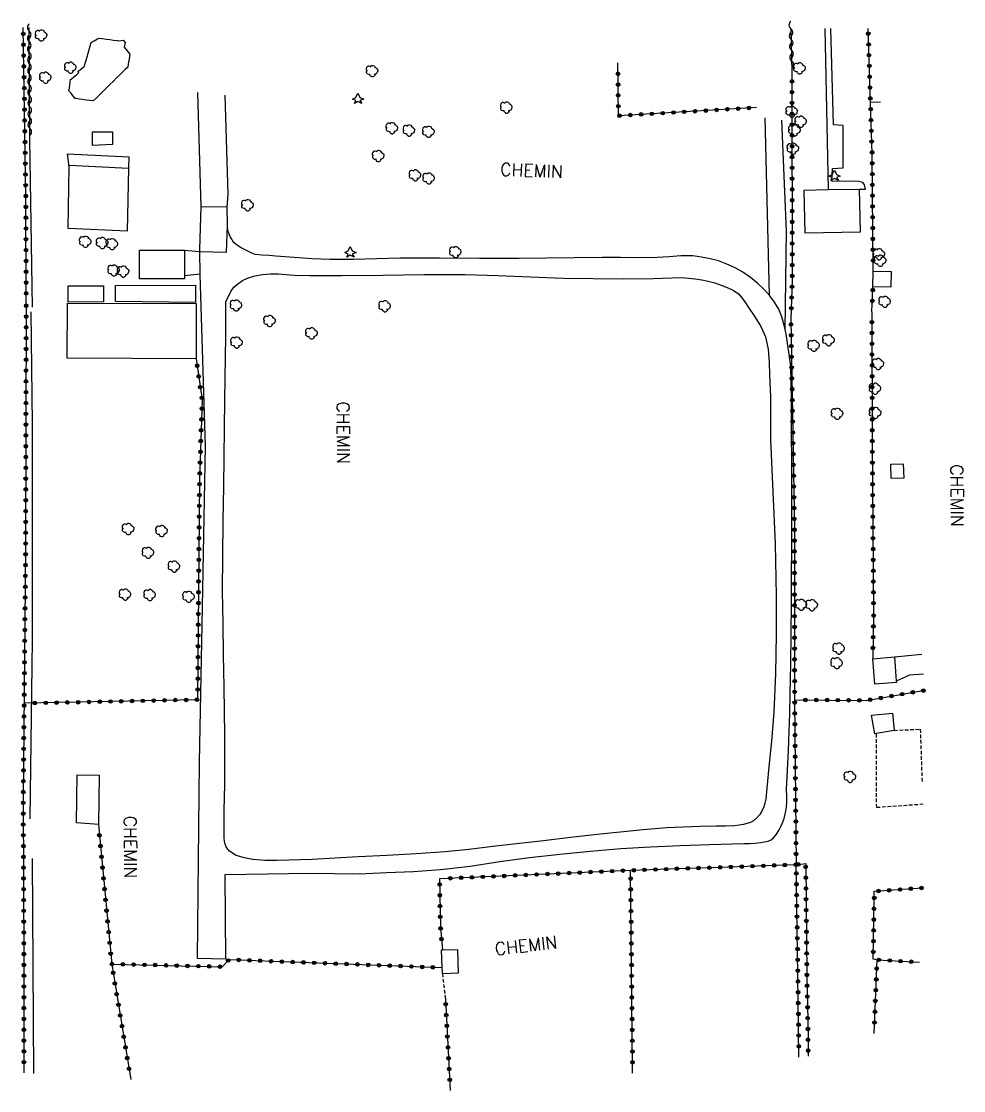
# Model space of a CAD drawing. Header units: millimetres. Extents: x 115000 to 115975, y 129003 to 129823.
# Drawn here: x 115844.4 to 115975.3, y 129200.3 to 129348.7 of the extents above; entities that cross this region are included whole.
import ezdxf
from ezdxf.enums import TextEntityAlignment as Align

# ---------------------------------------------------------------- set-up
doc = ezdxf.new("R2010")
doc.units = ezdxf.units.MM
doc.linetypes.add('DASHED', pattern=[0.75, 0.5, -0.25])
doc.layers.get('0').update_dxf_attribs({"linetype": 'CONTINUOUS'})
for name, color, linetype in [('W0017', 7, 'CONTINUOUS'), ('W0071', 7, 'CONTINUOUS'), ('W0104', 1, 'CONTINUOUS'), ('W0112', 1, 'DASHED'), ('W0300', 7, 'CONTINUOUS'), ('W0303', 7, 'CONTINUOUS'), ('W0310', 3, 'CONTINUOUS'), ('W0323', 7, 'CONTINUOUS'), ('W0333', 7, 'CONTINUOUS'), ('W0515', 5, 'CONTINUOUS'), ('W0989', 7, 'CONTINUOUS')]:
    doc.layers.add(name, color=color, linetype=linetype)
doc.styles.get("Standard").update_dxf_attribs({"font": 'romans.shx', "width": 0.85})

# ---------------------------------------------------------------- blocks, each defined once
blk = doc.blocks.new('T300')
for p, q in [((-0.8, 0.51), (-0.86, 0.34)), ((-0.86, 0.34), (-0.86, 0.17)), ((-0.86, 0.17), (-0.74, 0.06)), ((-0.69, 0.63), (-0.8, 0.51)), ((-0.8, -0.06), (-0.74, 0.06)), ((-0.74, 0.06), (-0.69, 0.11)), ((-0.57, 0.69), (-0.69, 0.63)), ((-0.46, 0.69), (-0.57, 0.69)), ((-0.29, 0.63), (-0.46, 0.69)), ((-0.29, 0.63), (-0.17, 0.74)), ((-0.23, 0.57), (-0.29, 0.63)), ((-0.17, 0.74), (-0.06, 0.8)), ((-0.06, 0.8), (0.06, 0.8)), ((0.06, 0.8), (0.23, 0.74)), ((0.23, 0.74), (0.34, 0.63)), ((0.34, 0.63), (0.4, 0.51)), ((0.46, 0.46), (0.34, 0.46)), ((0.4, 0.51), (0.4, 0.46)), ((0.57, 0.4), (0.46, 0.46)), ((0.57, 0.4), (0.69, 0.29)), ((0.69, 0.29), (0.74, 0.17)), ((0.74, 0.06), (0.69, -0.17)), ((0.74, 0.17), (0.74, 0.06)), ((-0.8, -0.17), (-0.8, -0.06)), ((-0.8, -0.23), (-0.8, -0.17)), ((-0.74, -0.34), (-0.8, -0.23)), ((-0.69, -0.4), (-0.74, -0.34)), ((-0.51, -0.46), (-0.69, -0.4)), ((-0.4, -0.46), (-0.51, -0.46)), ((-0.4, -0.46), (-0.34, -0.46)), ((-0.34, -0.46), (-0.34, -0.4)), ((-0.34, -0.51), (-0.34, -0.46)), ((-0.29, -0.63), (-0.34, -0.51)), ((-0.17, -0.74), (-0.29, -0.63)), ((-0.06, -0.8), (-0.17, -0.74)), ((0.06, -0.8), (-0.06, -0.8)), ((0.17, -0.74), (0.06, -0.8)), ((0.23, -0.69), (0.17, -0.74)), ((0.29, -0.46), (0.23, -0.46)), ((0.29, -0.63), (0.23, -0.69)), ((0.46, -0.4), (0.29, -0.46)), ((0.34, -0.51), (0.29, -0.63)), ((0.34, -0.51), (0.34, -0.46)), ((0.57, -0.34), (0.46, -0.4)), ((0.63, -0.29), (0.57, -0.34)), ((0.69, -0.17), (0.63, -0.29))]:
    blk.add_line(p, q)
blk = doc.blocks.new('T303')
for p, q in [((-0.77, 0), (-0.28, 0.21)), ((-0.28, -0.21), (-0.77, 0)), ((-0.28, 0.21), (0, 0.83)), ((0, 0.83), (0.28, 0.21)), ((0.28, 0.21), (0.83, 0)), ((0.83, 0), (0.28, -0.21)), ((-0.49, -0.63), (-0.28, -0.21)), ((0, -0.35), (-0.49, -0.63)), ((0.56, -0.63), (0, -0.35)), ((0.28, -0.21), (0.56, -0.63))]:
    blk.add_line(p, q)
blk = doc.blocks.new('t323o')
at = {"color": 0, "linetype": 'Continuous'}
for radius in [0.25, 0.15]:
    blk.add_circle((0, 0), radius, dxfattribs=at)
blk = doc.blocks.new('t310o')
at = {"color": 0, "linetype": 'Continuous'}
for centre, start, end in [((-0.5, 0.38), 216.8699, 323.1304), ((0.5, -0.37), 36.8699, 143.1303)]:
    blk.add_arc(centre, 0.625, start, end, dxfattribs=at)

msp = doc.modelspace()

# ---------------------------------------------------------------- linework, layer by layer
at = {"layer": 'W0017'}
for points in [[(115867.05, 129316.97), (115869.13, 129316.8)], [(115869.16, 129313.61), (115867.05, 129313.42)]]:
    msp.add_lwpolyline(points, dxfattribs=at)
at = {"layer": 'W0071'}
for points in [[(115868.85, 129338.86), (115868.85, 129338.86), (115868.85, 129338.86), (115868.85, 129338.86), (115869.32, 129322.99)], [(115872.96, 129322.95), (115873.13, 129324.73), (115873.13, 129324.73), (115873.13, 129324.73), (115873.13, 129324.73), (115873.13, 129324.73), (115872.68, 129338.5)], [(115947.66, 129335.32), (115948.27, 129310.67)], [(115950.49, 129305.93), (115950.65, 129319.58), (115950.01, 129335), (115950.01, 129335)], [(115869.32, 129322.99), (115869.32, 129322.99), (115869.12, 129317.1), (115869.13, 129316.9), (115869.13, 129316.8), (115869.16, 129313.61)], [(115873.46, 129318.75), (115873.06, 129319.66), (115873.04, 129320.39), (115872.96, 129322.95)], [(115944.73, 129234.59), (115945.52, 129234.63), (115946.31, 129234.67), (115947.09, 129234.76), (115947.59, 129234.84), (115948.09, 129234.93), (115948.53, 129235.12), (115948.84, 129235.38), (115949.11, 129235.71), (115949.38, 129236.03), (115949.63, 129236.51), (115949.87, 129236.98), (115950.09, 129237.47), (115950.31, 129238.07), (115950.49, 129238.69), (115950.62, 129239.32), (115950.7, 129240.25), (115950.68, 129241.2), (115950.67, 129242.14), (115950.74, 129243.93), (115950.85, 129245.72), (115950.95, 129247.51), (115951.03, 129250.12), (115951.12, 129252.72), (115951.18, 129255.32), (115951.26, 129259.49), (115951.3, 129263.66), (115951.34, 129267.82), (115951.37, 129271.79), (115951.39, 129275.77), (115951.4, 129279.74), (115951.4, 129283.7), (115951.39, 129287.66), (115951.33, 129291.61), (115951.34, 129296.24), (115951.28, 129300.86), (115950.63, 129305.37), (115950.34, 129306.54), (115950.02, 129307.7), (115949.57, 129308.79), (115949, 129309.73), (115948.32, 129310.61), (115947.59, 129311.44), (115946.66, 129312.34), (115945.66, 129313.17), (115944.6, 129313.9), (115943.51, 129314.51), (115942.37, 129315.03), (115941.2, 129315.46), (115940.04, 129315.78), (115938.85, 129316.01), (115937.65, 129316.17), (115936, 129316.18), (115934.34, 129316.04), (115932.68, 129315.93), (115930.13, 129315.9), (115927.58, 129315.93), (115925.04, 129315.96), (115921.2, 129315.9), (115917.36, 129315.83), (115913.52, 129315.79), (115908, 129315.8), (115902.48, 129315.86), (115896.96, 129315.86), (115893.74, 129315.77), (115890.51, 129315.66), (115887.28, 129315.66), (115884.77, 129315.78), (115882.26, 129315.96), (115879.75, 129316.15), (115878.79, 129316.22), (115877.84, 129316.28), (115876.88, 129316.35), (115876.4, 129316.57), (115875.92, 129316.79), (115875.46, 129317.03), (115874.92, 129317.31), (115874.4, 129317.61), (115873.95, 129317.99), (115873.77, 129318.23), (115873.62, 129318.49), (115873.46, 129318.75)], [(115869.16, 129313.61), (115869.92, 129289.78), (115869.44, 129265.01), (115869.07, 129245.88), (115868.8, 129218.68), (115872.78, 129218.62), (115872.71, 129230.3), (115884.48, 129230.48), (115891.33, 129230.42), (115895.09, 129230.58), (115898.84, 129230.74), (115902.59, 129230.99), (115906.72, 129231.48), (115910.84, 129232.1), (115914.97, 129232.66), (115919.19, 129233.13), (115923.41, 129233.55), (115927.64, 129233.9), (115931.75, 129234.15), (115935.87, 129234.32), (115939.98, 129234.47), (115941.57, 129234.51), (115943.15, 129234.55), (115944.73, 129234.59)]]:
    msp.add_lwpolyline(points, dxfattribs=at)
msp.add_lwpolyline([(115872.81, 129309.85), (115873.14, 129310.53), (115873.48, 129311.21), (115873.91, 129311.81), (115874.46, 129312.31), (115875.1, 129312.73), (115875.78, 129313.08), (115876.8, 129313.42), (115877.9, 129313.6), (115879, 129313.69), (115880.08, 129313.68), (115881.17, 129313.59), (115882.26, 129313.49), (115884.47, 129313.47), (115886.67, 129313.45), (115888.87, 129313.43), (115894.58, 129313.48), (115900.29, 129313.57), (115905.99, 129313.57), (115910.55, 129313.44), (115915.11, 129313.25), (115919.68, 129313.1), (115923.82, 129313.03), (115927.97, 129313), (115932.12, 129313.04), (115933.45, 129313.07), (115934.79, 129313.12), (115936.12, 129313.16), (115937.05, 129313.08), (115937.97, 129312.99), (115938.88, 129312.86), (115939.79, 129312.66), (115940.69, 129312.42), (115941.57, 129312.12), (115942.43, 129311.78), (115943.27, 129311.39), (115944.01, 129310.88), (115944.51, 129310.31), (115944.95, 129309.66), (115945.37, 129309), (115946.26, 129307.69), (115947.1, 129306.35), (115947.75, 129304.94), (115948.12, 129303.23), (115948.23, 129301.43), (115948.31, 129299.64), (115948.42, 129296.65), (115948.42, 129293.66), (115948.42, 129290.67), (115948.75, 129283.44), (115949.08, 129276.21), (115949.24, 129268.98), (115949.24, 129263.6), (115949.14, 129258.22), (115948.9, 129252.85), (115948.58, 129248.81), (115948.18, 129244.78), (115947.79, 129240.74), (115947.64, 129240.21), (115947.49, 129239.68), (115947.28, 129239.18), (115946.95, 129238.65), (115946.55, 129238.15), (115946.08, 129237.76), (115945.65, 129237.53), (115945.17, 129237.37), (115944.69, 129237.23), (115943.46, 129237.04), (115942.19, 129237.03), (115940.92, 129237.02), (115938.6, 129236.95), (115936.29, 129236.88), (115933.97, 129236.78), (115930.77, 129236.52), (115927.57, 129236.19), (115924.37, 129235.84), (115920.64, 129235.43), (115916.9, 129235), (115913.17, 129234.57), (115909.85, 129234.18), (115906.54, 129233.79), (115903.23, 129233.46), (115899.21, 129233.17), (115895.2, 129232.96), (115891.18, 129232.76), (115887.98, 129232.57), (115884.77, 129232.39), (115881.57, 129232.31), (115879.89, 129232.26), (115878.21, 129232.24), (115876.56, 129232.41), (115875.38, 129232.62), (115874.21, 129232.93), (115873.28, 129233.54), (115873.05, 129233.83), (115872.85, 129234.16), (115872.69, 129234.51), (115872.59, 129234.93), (115872.57, 129235.38), (115872.54, 129235.83), (115872.58, 129239.3), (115872.63, 129242.77), (115872.65, 129246.24), (115872.64, 129249.61), (115872.6, 129252.99), (115872.56, 129256.36), (115872.49, 129260.78), (115872.4, 129265.2), (115872.35, 129269.62), (115872.37, 129274.49), (115872.43, 129279.35), (115872.5, 129284.21), (115872.55, 129288.22), (115872.6, 129292.23), (115872.66, 129296.24), (115872.71, 129299.18), (115872.76, 129302.11), (115872.8, 129305.04), (115872.8, 129306.64), (115872.81, 129308.25)], close=True, dxfattribs=at)
at = {"layer": 'W0104'}
for points in [[(115857.07, 129333.39), (115857.06, 129331.64), (115854.27, 129331.49), (115854.28, 129333.4), (115857.07, 129333.39)], [(115953.13, 129325.31), (115956.45, 129325.37), (115960.76, 129325.45), (115960.87, 129319.47), (115953.24, 129319.33)], [(115860.8, 129316.96), (115867.05, 129316.97), (115867.05, 129313.42), (115867.05, 129312.99), (115860.8, 129312.98)], [(115962.69, 129314.03), (115965.17, 129314), (115965.14, 129311.85), (115962.66, 129311.89)], [(115855.79, 129312.03), (115855.8, 129309.77), (115850.89, 129309.75), (115850.88, 129312.01), (115855.79, 129312.03)], [(115857.47, 129312.07), (115868.58, 129312.11), (115868.59, 129309.71), (115857.45, 129309.85), (115857.47, 129312.07)], [(115868.66, 129301.89), (115850.77, 129301.95), (115850.79, 129309.61), (115868.69, 129309.55)], [(115966.88, 129287.31), (115966.93, 129285.32), (115965.2, 129285.29), (115965.15, 129287.27)], [(115962.63, 129260.25), (115965.64, 129260.5), (115965.91, 129257.14), (115965.93, 129256.96), (115962.92, 129256.72)], [(115965.37, 129252.68), (115965.59, 129250.31), (115963.15, 129249.89), (115962.91, 129249.84), (115962.47, 129252.41)], [(115852.14, 129244.14), (115855.18, 129244.1), (115855.09, 129237.24), (115852.05, 129237.47)], [(115904.95, 129219.91), (115905.05, 129216.6), (115902.86, 129216.54), (115902.86, 129216.67), (115902.84, 129217.38), (115902.76, 129219.84), (115902.87, 129219.85)]]:
    msp.add_lwpolyline(points, close=True, dxfattribs=at)
for points in [[(115851.04, 129328.56), (115850.8, 129330.33), (115859.33, 129329.9), (115859.26, 129328.35), (115859.11, 129319.6), (115850.89, 129319.99), (115851.04, 129328.56), (115851.04, 129328.74), (115859.26, 129328.35)], [(115965.64, 129260.5), (115969.47, 129260.89)], [(115969.67, 129258.13), (115967.73, 129257.98), (115965.91, 129257.14)]]:
    msp.add_lwpolyline(points, dxfattribs=at)
at = {"layer": 'W0112'}
for points in [[(115965.59, 129250.31), (115969.24, 129250.48), (115969.48, 129243.11)], [(115969.66, 129240.05), (115963.18, 129239.59), (115963.15, 129249.89)], [(115902.86, 129216.54), (115903.28, 129213.04)]]:
    msp.add_lwpolyline(points, dxfattribs=at)
at = {"layer": 'W0300'}
msp.add_lwpolyline([(115845.9, 129232.52), (115846.09, 129202.67)], dxfattribs=at)
at = {"layer": 'W0303'}
for points in [[(115845.96, 129309.06), (115845.58, 129332.38)], [(115845.61, 129238.04), (115845.95, 129262.9), (115845.95, 129292.86), (115845.74, 129308.4)]]:
    msp.add_lwpolyline(points, dxfattribs=at)
at = {"layer": 'W0310'}
for points in [[(115845.58, 129332.38), (115845.49, 129347.85)], [(115951.26, 129347.74), (115951.42, 129341.71)]]:
    msp.add_lwpolyline(points, dxfattribs=at)
at = {"layer": 'W0323'}
for points in [[(115845.07, 129309.47), (115845.02, 129324.04), (115844.8, 129339.1), (115844.65, 129347.85)], [(115962.69, 129314.03), (115962.54, 129330.4), (115962.32, 129337.52), (115961.99, 129347.73)], [(115946.49, 129336.76), (115927.31, 129335.61), (115927.24, 129342.95)], [(115951.42, 129341.71), (115951.45, 129312.89), (115951.27, 129307.4)], [(115946.49, 129336.76), (115946.49, 129336.76)], [(115962.32, 129337.52), (115963.71, 129337.56)], [(115962.52, 129308.42), (115962.66, 129311.89)], [(115845.07, 129309.47), (115844.99, 129275.4), (115844.65, 129240.71), (115844.76, 129218.49), (115844.75, 129202.76)], [(115962.52, 129308.42), (115962.56, 129290.21), (115962.76, 129266.47)], [(115951.27, 129307.4), (115951.76, 129278.21), (115951.79, 129254.54), (115951.79, 129254.41), (115952.01, 129231.66)], [(115868.66, 129301.89), (115869.5, 129296.2), (115869.14, 129284.94), (115868.87, 129254.57), (115844.78, 129254.07)], [(115962.76, 129266.47), (115962.63, 129260.25)], [(115951.79, 129254.54), (115961.79, 129254.48), (115969.14, 129255.76), (115969.84, 129255.86)], [(115855.09, 129237.24), (115856.94, 129217.88), (115857.03, 129217.88), (115872.26, 129217.5), (115873.24, 129218.49), (115902.84, 129217.38)], [(115952.01, 129231.66), (115929.01, 129230.88), (115902.47, 129229.71)], [(115952.39, 129204.96), (115952.24, 129216.38), (115952.01, 129231.66), (115953.32, 129231.84), (115953.49, 129216.24), (115953.65, 129207.98), (115953.68, 129205.08)], [(115902.47, 129229.71), (115902.6, 129222.93)], [(115929.29, 129202.74), (115929.23, 129208.3), (115929.01, 129230.88)], [(115963.23, 129218.48), (115962.71, 129218.57), (115962.84, 129227.37), (115962.85, 129227.97), (115969.48, 129228.44)], [(115902.6, 129222.93), (115902.87, 129219.85)], [(115856.94, 129217.88), (115859.59, 129201.86)], [(115962.83, 129208.26), (115963.23, 129218.48), (115969.13, 129218.12)], [(115903.28, 129213.04), (115903.97, 129200.31)]]:
    msp.add_lwpolyline(points, dxfattribs=at)
at = {"layer": 'W0333'}
for points in [[(115956, 129347.74), (115956.45, 129325.37)], [(115960.76, 129325.45), (115961.65, 129325.43), (115961.5, 129326.02), (115961.28, 129326.36), (115960.72, 129326.49), (115956.96, 129326.56), (115957.06, 129328.31), (115958.53, 129328.4), (115958.52, 129334.26), (115957.18, 129334.36), (115956.82, 129347.74)], [(115872.96, 129322.95), (115869.32, 129322.99)], [(115869.13, 129316.8), (115872.9, 129316.7), (115873.04, 129320.39)]]:
    msp.add_lwpolyline(points, dxfattribs=at)
at = {"layer": 'W0515'}
msp.add_lwpolyline([(115852.29, 129341.66), (115852.3, 129341.8), (115852.56, 129342.01), (115852.83, 129342.23), (115853.15, 129342.49), (115853.27, 129342.91), (115853.39, 129343.33), (115853.53, 129343.82), (115853.67, 129344.32), (115853.81, 129344.81), (115853.96, 129345.31), (115854.1, 129345.81), (115854.49, 129346.03), (115854.72, 129346.15), (115854.95, 129346.28), (115855.18, 129346.41), (115855.66, 129346.34), (115856.16, 129346.27), (115856.66, 129346.2), (115857.18, 129346.13), (115857.71, 129346.06), (115857.94, 129346.03), (115858.54, 129346.09), (115858.8, 129345.77), (115858.66, 129345.14), (115859.07, 129344.64), (115859.46, 129344.17), (115859.35, 129343.52), (115859.31, 129343.29), (115859.27, 129343.04), (115859.23, 129342.8), (115859.16, 129342.37), (115858.82, 129342.04), (115858.48, 129341.71), (115858.05, 129341.28), (115857.62, 129340.86), (115857.18, 129340.43), (115856.7, 129339.96), (115856.21, 129339.48), (115855.72, 129339), (115855.25, 129338.54), (115854.78, 129338.07), (115854.36, 129337.67), (115853.89, 129337.73), (115853.39, 129337.8), (115852.89, 129337.87), (115852.44, 129337.93), (115851.99, 129338), (115851.89, 129338.01), (115851.51, 129338.48), (115851.25, 129338.8), (115851.01, 129339.1), (115851.07, 129339.49), (115851.12, 129339.91), (115851.23, 129340.65), (115851.31, 129340.72), (115851.68, 129341.01), (115852.03, 129341.3), (115852.19, 129341.43), (115852.35, 129341.56), (115852.36, 129341.65), (115852.32, 129341.66), (115852.3, 129341.66), (115852.29, 129341.66)], close=True, dxfattribs=at)

# ---------------------------------------------------------------- block references
at = {"layer": 'W0300'}
for p in [(115847.17, 129346.75), (115851.24, 129342.29), (115893.14, 129341.81), (115952.49, 129342.19), (115847.77, 129340.9), (115911.78, 129336.75), (115951.42, 129336.18), (115952.67, 129334.79), (115895.89, 129333.88), (115898.26, 129333.56), (115900.97, 129333.38), (115951.8, 129333.59), (115893.99, 129330.03), (115951.58, 129331.04), (115899.1, 129327.35), (115901, 129326.92), (115875.83, 129323.19), (115853.3, 129318.12), (115855.65, 129317.95), (115857, 129317.8), (115904.7, 129316.69), (115963.52, 129316.39), (115963.7, 129315.5), (115857.25, 129314.14), (115858.56, 129313.98), (115874.24, 129309.28), (115894.89, 129309.17), (115964.33, 129309.8), (115878.9, 129307.12), (115884.72, 129305.41), (115874.32, 129304.13), (115954.47, 129303.69), (115956.52, 129304.46), (115963.41, 129301.16), (115962.99, 129297.73), (115957.72, 129294.24), (115963, 129294.37), (115859.26, 129278.25), (115863.9, 129277.98), (115862.02, 129274.96), (115865.63, 129273.04), (115858.83, 129269.16), (115862.25, 129269.09), (115867.65, 129268.84), (115952.71, 129267.74), (115954.2, 129267.67), (115957.94, 129261.66), (115957.66, 129259.63), (115959.5, 129243.84)]:
    msp.add_blockref('T300', p, dxfattribs=at)
at = {"layer": 'W0303'}
for p in [(115891.13, 129337.93), (115957.3, 129327.25), (115890.07, 129316.64)]:
    msp.add_blockref('T303', p, dxfattribs=at)
at = {"layer": 'W0310'}
for p, rotation in [((115845.49, 129347.38), 90.34667120015975), ((115951.26, 129347.71), 271.4746474355385), ((115845.5, 129345.88), 90.34667120015975), ((115951.3, 129346.21), 271.4746474355385), ((115845.51, 129344.38), 90.34667120015975), ((115951.34, 129344.71), 271.4746474355385), ((115845.52, 129342.88), 90.34667120015975), ((115951.38, 129343.21), 271.4746474355385), ((115845.53, 129341.38), 90.34667120015975), ((115845.54, 129339.88), 90.34667120015975), ((115845.55, 129338.38), 90.34667120015975), ((115845.56, 129336.88), 90.34667120015975), ((115845.56, 129335.38), 90.34667120015975), ((115845.57, 129333.88), 90.34667120015975)]:
    msp.add_blockref('t310o', p, dxfattribs=dict(at, rotation=rotation))
at = {"layer": 'W0323'}
for p, rotation in [((115844.67, 129346.97), 90.97197332279158), ((115962.01, 129347.02), 91.8399096828362), ((115844.69, 129345.47), 90.97197332279158), ((115962.06, 129345.53), 91.8399096828362), ((115844.72, 129343.97), 90.97197332279158), ((115962.11, 129344.03), 91.8399096828362), ((115844.74, 129342.47), 90.97197332279158), ((115962.16, 129342.53), 91.8399096828362), ((115844.77, 129340.97), 90.97197332279158), ((115927.26, 129341.45), 90.53219454738009), ((115962.2, 129341.03), 91.8399096828362), ((115844.8, 129339.47), 90.97197332279158), ((115927.27, 129339.95), 90.53219454738009), ((115951.42, 129340.39), 270.0636023238929), ((115962.25, 129339.53), 91.8399096828362), ((115844.82, 129337.97), 90.84465012671791), ((115927.28, 129338.45), 90.53219454738009), ((115951.42, 129338.89), 270.0636023238929), ((115962.3, 129338.03), 91.8399096828362), ((115844.84, 129336.47), 90.84465012671791), ((115927.3, 129336.95), 90.53219454738009), ((115937.95, 129336.25), 183.4398209035627), ((115939.45, 129336.34), 183.4398209035627), ((115940.95, 129336.43), 183.4398209035627), ((115942.44, 129336.52), 183.4398209035627), ((115943.94, 129336.61), 183.4398209035627), ((115945.44, 129336.7), 183.4398209035627), ((115951.42, 129337.39), 270.0636023238929), ((115962.35, 129336.53), 91.83386834368089), ((115844.86, 129334.97), 90.84465012671791), ((115927.47, 129335.62), 183.4398209035627), ((115928.97, 129335.71), 183.4398209035627), ((115930.46, 129335.8), 183.4398209035627), ((115931.96, 129335.89), 183.4398209035627), ((115933.46, 129335.98), 183.4398209035627), ((115934.96, 129336.07), 183.4398209035627), ((115936.45, 129336.16), 183.4398209035627), ((115951.42, 129335.89), 270.0636023238929), ((115962.4, 129335.03), 91.83386834368089), ((115844.88, 129333.47), 90.84465012671791), ((115951.43, 129334.39), 270.0636023238929), ((115962.44, 129333.53), 91.83386834368089), ((115844.91, 129331.97), 90.84465012671791), ((115951.43, 129332.89), 270.0636023238929), ((115962.49, 129332.03), 91.83386834368089), ((115844.93, 129330.47), 90.84465012671791), ((115951.43, 129331.39), 270.0636023238929), ((115962.54, 129330.53), 91.83386834368089), ((115844.95, 129328.97), 90.84465012671791), ((115951.43, 129329.89), 270.0636023238929), ((115962.56, 129329.03), 90.50055523105189), ((115844.97, 129327.47), 90.84465012671791), ((115951.43, 129328.39), 270.0636023238929), ((115962.57, 129327.53), 90.50055523105189), ((115845, 129325.97), 90.84465012671791), ((115951.43, 129326.89), 270.0636023238929), ((115962.58, 129326.03), 90.50055523105189), ((115845.02, 129324.47), 90.84465012671791), ((115951.44, 129325.39), 270.0636023238929), ((115962.6, 129324.53), 90.50055523105189), ((115845.03, 129322.97), 90.16129639894311), ((115951.44, 129323.89), 270.0636023238929), ((115962.61, 129323.03), 90.50055523105189), ((115845.03, 129321.47), 90.16129639894311), ((115951.44, 129322.39), 270.0636023238929), ((115962.62, 129321.53), 90.50055523105189), ((115845.04, 129319.97), 90.16129639894311), ((115951.44, 129320.89), 270.0636023238929), ((115962.64, 129320.03), 90.50055523105189), ((115845.04, 129318.47), 90.16129639894311), ((115951.44, 129319.39), 270.0636023238929), ((115962.65, 129318.53), 90.50055523105189), ((115845.04, 129316.97), 90.16129639894311), ((115951.44, 129317.89), 270.0636023238929), ((115962.66, 129317.03), 90.50055523105189), ((115845.05, 129315.47), 90.16129639894311), ((115951.45, 129316.39), 270.0636023238929), ((115962.67, 129315.53), 90.50055523105189), ((115845.05, 129313.97), 90.16129639894311), ((115951.45, 129314.89), 270.0636023238929), ((115845.06, 129312.47), 90.16129639894311), ((115951.45, 129313.39), 270.0636023238929), ((115951.42, 129311.89), 268.1540706621598), ((115962.64, 129311.42), 87.69027268710964), ((115845.06, 129310.97), 90.16129639894311), ((115951.37, 129310.39), 268.1540706621598), ((115962.58, 129309.92), 87.69027268710964), ((115845.06, 129309.25), 269.8755501770904), ((115951.32, 129308.89), 268.1540706621598), ((115845.06, 129307.75), 269.8755501770904), ((115951.28, 129306.66), 270.9599114191942), ((115962.52, 129306.97), 270.1447098365306), ((115845.06, 129306.25), 269.8755501770904), ((115951.31, 129305.16), 270.9599114191942), ((115962.52, 129305.47), 270.1447098365306), ((115845.05, 129304.75), 269.8755501770904), ((115951.33, 129303.66), 270.9599114191942), ((115962.53, 129303.97), 270.1447098365306), ((115845.05, 129303.25), 269.8755501770904), ((115951.36, 129302.16), 270.9599114191942), ((115962.53, 129302.47), 270.1447098365306), ((115845.05, 129301.75), 269.8755501770904), ((115868.81, 129300.92), 278.3145951688215), ((115951.38, 129300.66), 270.9599114191942), ((115962.54, 129300.97), 270.1447098365306), ((115845.04, 129300.25), 269.8755501770904), ((115869.02, 129299.44), 278.3145951688215), ((115951.41, 129299.16), 270.9599114191942), ((115962.54, 129299.47), 270.1447098365306), ((115845.04, 129298.75), 269.8755501770904), ((115869.24, 129297.95), 278.3145951688215), ((115951.44, 129297.66), 270.9599114191942), ((115962.54, 129297.97), 270.1447098365306), ((115845.04, 129297.25), 269.8755501770904), ((115869.46, 129296.47), 278.3145951688215), ((115951.46, 129296.16), 270.9599114191942), ((115962.55, 129296.47), 270.1447098365306), ((115845.04, 129295.75), 269.8755501770904), ((115869.46, 129294.97), 268.1627255653578), ((115951.49, 129294.66), 270.9599114191942), ((115962.55, 129294.97), 270.1447098365306), ((115845.03, 129294.25), 269.8755501770904), ((115869.41, 129293.47), 268.1627255653578), ((115962.55, 129293.47), 270.1447098365306), ((115845.03, 129292.75), 269.8755501770904), ((115869.36, 129291.97), 268.1627255653578), ((115951.51, 129293.16), 270.9599114191942), ((115962.56, 129291.97), 270.1447098365306), ((115845.03, 129291.25), 269.8755501770904), ((115869.31, 129290.47), 268.1627255653578), ((115951.54, 129291.66), 270.9599114191942), ((115962.56, 129290.47), 270.1447098365306), ((115845.02, 129289.75), 269.8755501770904), ((115869.27, 129288.97), 268.1627255653578), ((115951.56, 129290.16), 270.9599114191942), ((115962.57, 129288.97), 270.475582915734), ((115845.02, 129288.25), 269.8755501770904), ((115869.22, 129287.47), 268.1627255653578), ((115951.59, 129288.66), 270.9599114191942), ((115962.59, 129287.47), 270.475582915734), ((115845.02, 129286.75), 269.8755501770904), ((115869.17, 129285.97), 268.1627255653578), ((115951.61, 129287.16), 270.9599114191942), ((115962.6, 129285.97), 270.475582915734), ((115845.01, 129285.25), 269.8755501770904), ((115869.13, 129284.48), 269.5000330547597), ((115951.64, 129285.66), 270.9599114191942), ((115962.61, 129284.47), 270.475582915734), ((115845.01, 129283.75), 269.8755501770904), ((115869.12, 129282.98), 269.5000330547597), ((115951.66, 129284.16), 270.9599114191942), ((115962.62, 129282.97), 270.475582915734), ((115845.01, 129282.25), 269.8755501770904), ((115869.11, 129281.48), 269.5000330547597), ((115951.69, 129282.66), 270.9599114191942), ((115962.64, 129281.47), 270.475582915734), ((115845, 129280.75), 269.8755501770904), ((115869.09, 129279.98), 269.5000330547597), ((115951.71, 129281.16), 270.9599114191942), ((115962.65, 129279.97), 270.475582915734), ((115845, 129279.25), 269.8755501770904), ((115869.08, 129278.48), 269.5000330547597), ((115951.74, 129279.66), 270.9599114191942), ((115962.66, 129278.47), 270.475582915734), ((115845, 129277.75), 269.8755501770904), ((115869.07, 129276.98), 269.5000330547597), ((115951.76, 129278.16), 270.0653646586314), ((115962.67, 129276.97), 270.475582915734), ((115844.99, 129276.25), 269.8755501770904), ((115869.05, 129275.48), 269.5000330547597), ((115951.76, 129276.66), 270.0653646586314), ((115962.69, 129275.47), 270.475582915734), ((115844.98, 129274.75), 269.4285476401476), ((115869.04, 129273.98), 269.5000330547597), ((115951.76, 129275.16), 270.0653646586314), ((115962.7, 129273.97), 270.475582915734), ((115844.97, 129273.25), 269.4285476401476), ((115869.03, 129272.48), 269.5000330547597), ((115951.77, 129273.66), 270.0653646586314), ((115962.71, 129272.47), 270.475582915734), ((115844.95, 129271.75), 269.4285476401476), ((115869.01, 129270.98), 269.5000330547597), ((115951.77, 129272.16), 270.0653646586314), ((115962.72, 129270.97), 270.475582915734), ((115844.94, 129270.25), 269.4285476401476), ((115869, 129269.48), 269.5000330547597), ((115951.77, 129270.66), 270.0653646586314), ((115962.74, 129269.47), 270.475582915734), ((115844.92, 129268.75), 269.4285476401476), ((115868.99, 129267.98), 269.5000330547597), ((115951.77, 129269.16), 270.0653646586314), ((115962.75, 129267.97), 270.475582915734), ((115844.91, 129267.25), 269.4285476401476), ((115868.97, 129266.48), 269.5000330547597), ((115951.77, 129267.66), 270.0653646586314), ((115844.89, 129265.75), 269.4285476401476), ((115868.96, 129264.98), 269.5000330547597), ((115951.77, 129266.16), 270.0653646586314), ((115962.76, 129266.25), 268.8391314993371), ((115844.88, 129264.25), 269.4285476401476), ((115951.78, 129264.66), 270.0653646586314), ((115962.73, 129264.75), 268.8391314993371), ((115844.86, 129262.75), 269.4285476401476), ((115868.95, 129263.48), 269.5000330547597), ((115951.78, 129263.16), 270.0653646586314), ((115962.69, 129263.25), 268.8391314993371), ((115844.85, 129261.25), 269.4285476401476), ((115868.94, 129261.98), 269.5000330547597), ((115951.78, 129261.66), 270.0653646586314), ((115962.66, 129261.75), 268.8391314993371), ((115844.83, 129259.75), 269.4285476401476), ((115868.92, 129260.48), 269.5000330547597), ((115951.78, 129260.16), 270.0653646586314), ((115844.82, 129258.25), 269.4285476401476), ((115868.91, 129258.98), 269.5000330547597), ((115951.78, 129258.66), 270.0653646586314), ((115844.8, 129256.75), 269.4285476401476), ((115868.9, 129257.48), 269.5000330547597), ((115951.79, 129257.16), 270.0653646586314), ((115844.79, 129255.25), 269.4285476401476), ((115868.88, 129255.98), 269.5000330547597), ((115951.79, 129255.66), 270.0653646586314), ((115962.28, 129254.56), 9.949697694819507), ((115963.76, 129254.82), 9.949697694819507), ((115965.24, 129255.08), 9.949697694819507), ((115966.71, 129255.34), 9.949697694819507), ((115968.19, 129255.6), 9.949697694819507), ((115969.67, 129255.83), 7.336842715341053), ((115844.78, 129253.75), 269.4285476401476), ((115846.28, 129254.1), 181.2126544750814), ((115847.78, 129254.13), 181.2126544750814), ((115849.28, 129254.16), 181.2126544750814), ((115850.78, 129254.19), 181.2126544750814), ((115852.28, 129254.22), 181.2126544750814), ((115853.78, 129254.26), 181.2126544750814), ((115855.28, 129254.29), 181.2126544750814), ((115856.78, 129254.32), 181.2126544750814), ((115858.27, 129254.35), 181.2126544750814), ((115859.77, 129254.38), 181.2126544750814), ((115861.27, 129254.41), 181.2126544750814), ((115862.77, 129254.45), 181.2126544750814), ((115864.27, 129254.48), 181.2126544750814), ((115865.77, 129254.51), 181.2126544750814), ((115867.27, 129254.54), 181.2126544750814), ((115868.77, 129254.57), 181.2126544750814), ((115951.79, 129254.16), 270.551606279685), ((115953.29, 129254.53), 359.6103947043573), ((115954.79, 129254.52), 359.6103947043573), ((115956.29, 129254.51), 359.6103947043573), ((115957.79, 129254.5), 359.6103947043573), ((115959.29, 129254.49), 359.6103947043573), ((115960.79, 129254.48), 359.6103947043573), ((115844.76, 129252.25), 269.4285476401476), ((115951.8, 129252.66), 270.551606279685), ((115844.75, 129250.75), 269.4285476401476), ((115951.82, 129251.16), 270.551606279685), ((115844.73, 129249.25), 269.4285476401476), ((115951.83, 129249.66), 270.551606279685), ((115844.72, 129247.75), 269.4285476401476), ((115951.85, 129248.16), 270.551606279685), ((115844.7, 129246.25), 269.4285476401476), ((115951.86, 129246.66), 270.551606279685), ((115844.69, 129244.75), 269.4285476401476), ((115951.88, 129245.16), 270.551606279685), ((115844.67, 129243.25), 269.4285476401476), ((115951.89, 129243.66), 270.551606279685), ((115844.66, 129241.75), 269.4285476401476), ((115951.91, 129242.16), 270.551606279685), ((115844.65, 129240.25), 270.2835763457427), ((115951.92, 129240.66), 270.551606279685), ((115844.65, 129238.75), 270.2835763457427), ((115951.93, 129239.16), 270.551606279685), ((115844.66, 129237.25), 270.2835763457427), ((115951.95, 129237.66), 270.551606279685), ((115844.67, 129235.75), 270.2835763457427), ((115855.24, 129235.75), 275.4403320310421), ((115951.96, 129236.16), 270.551606279685), ((115844.68, 129234.25), 270.2835763457427), ((115855.38, 129234.25), 275.4403320310421), ((115951.98, 129234.66), 270.551606279685), ((115844.68, 129232.75), 270.2835763457427), ((115855.52, 129232.76), 275.4403320310421), ((115951.99, 129233.16), 270.551606279685), ((115844.69, 129231.26), 270.2835763457427), ((115855.66, 129231.27), 275.4403320310421), ((115927.95, 129230.84), 182.5205703634173), ((115929.45, 129230.9), 181.9447336357504), ((115930.95, 129230.95), 181.9447336357504), ((115932.45, 129231), 181.9447336357504), ((115933.94, 129231.05), 181.9447336357504), ((115935.44, 129231.1), 181.9447336357504), ((115936.94, 129231.15), 181.9447336357504), ((115938.44, 129231.2), 181.9447336357504), ((115939.94, 129231.25), 181.9447336357504), ((115941.44, 129231.3), 181.9447336357504), ((115942.94, 129231.36), 181.9447336357504), ((115944.44, 129231.41), 181.9447336357504), ((115945.94, 129231.46), 181.9447336357504), ((115947.44, 129231.51), 181.9447336357504), ((115948.94, 129231.56), 181.9447336357504), ((115950.43, 129231.61), 181.9447336357504), ((115951.93, 129231.66), 181.9447336357504), ((115952.3, 129231.7), 7.47437652865114), ((115953.32, 129231.36), 270.6464279328061), ((115844.7, 129229.76), 270.2835763457427), ((115855.8, 129229.77), 275.4403320310421), ((115903.97, 129229.78), 182.5205703634173), ((115905.47, 129229.85), 182.5205703634173), ((115906.97, 129229.91), 182.5205703634173), ((115908.47, 129229.98), 182.5205703634173), ((115909.97, 129230.04), 182.5205703634173), ((115911.46, 129230.11), 182.5205703634173), ((115912.96, 129230.18), 182.5205703634173), ((115914.46, 129230.24), 182.5205703634173), ((115915.96, 129230.31), 182.5205703634173), ((115917.46, 129230.37), 182.5205703634173), ((115918.96, 129230.44), 182.5205703634173), ((115920.46, 129230.51), 182.5205703634173), ((115921.95, 129230.57), 182.5205703634173), ((115923.45, 129230.64), 182.5205703634173), ((115924.95, 129230.7), 182.5205703634173), ((115926.45, 129230.77), 182.5205703634173), ((115929.02, 129229.74), 90.57859740726396), ((115952.03, 129230.46), 90.87748161933078), ((115953.34, 129229.86), 270.6464279328061), ((115844.71, 129228.26), 270.2835763457427), ((115855.95, 129228.28), 275.4403320310421), ((115902.49, 129228.93), 271.0466901873508), ((115929.03, 129228.24), 90.57859740726396), ((115952.05, 129228.96), 90.87748161933078), ((115953.36, 129228.36), 270.6464279328061), ((115963.43, 129228.01), 4.079524292936288), ((115964.92, 129228.12), 4.079524292936288), ((115966.42, 129228.22), 4.079524292936288), ((115967.92, 129228.33), 4.079524292936288), ((115969.41, 129228.44), 4.079524292936288), ((115844.71, 129226.76), 270.2835763457427), ((115856.09, 129226.79), 275.4403320310421), ((115902.51, 129227.43), 271.0466901873508), ((115929.05, 129226.74), 90.57859740726396), ((115952.07, 129227.46), 90.87748161933078), ((115953.37, 129226.86), 270.6464279328061), ((115962.84, 129227.05), 89.12079991836404), ((115844.72, 129225.26), 270.2835763457427), ((115856.23, 129225.3), 275.4403320310421), ((115902.54, 129225.93), 271.0466901873508), ((115929.06, 129225.24), 90.57859740726396), ((115952.09, 129225.96), 90.87748161933078), ((115953.39, 129225.36), 270.6464279328061), ((115962.81, 129225.55), 89.12079991836404), ((115844.73, 129223.76), 270.2835763457427), ((115856.37, 129223.8), 275.4403320310421), ((115902.57, 129224.43), 271.0466901873508), ((115929.08, 129223.74), 90.57859740726396), ((115952.12, 129224.46), 90.87748161933078), ((115953.41, 129223.86), 270.6464279328061), ((115962.79, 129224.05), 89.12079991836404), ((115844.74, 129222.26), 270.2835763457427), ((115856.52, 129222.31), 275.4403320310421), ((115902.61, 129222.83), 275.1189669538366), ((115929.09, 129222.24), 90.57859740726396), ((115952.14, 129222.96), 90.87748161933078), ((115953.42, 129222.36), 270.6464279328061), ((115962.77, 129222.55), 89.12079991836404), ((115844.74, 129220.76), 270.2835763457427), ((115856.66, 129220.82), 275.4403320310421), ((115902.74, 129221.34), 275.1189669538366), ((115929.11, 129220.74), 90.57859740726396), ((115952.16, 129221.46), 90.87748161933078), ((115953.44, 129220.86), 270.6464279328061), ((115962.74, 129221.05), 89.12079991836404), ((115844.75, 129219.26), 270.2835763457427), ((115856.8, 129219.32), 275.4403320310421), ((115929.12, 129219.24), 90.57859740726396), ((115952.19, 129219.96), 90.87748161933078), ((115953.46, 129219.36), 270.6464279328061), ((115962.72, 129219.55), 89.12079991836404), ((115844.75, 129217.76), 269.9825193396299), ((115856.99, 129217.88), 358.7811247601529), ((115858.49, 129217.84), 358.596857550506), ((115859.99, 129217.8), 358.596857550506), ((115861.49, 129217.77), 358.596857550506), ((115862.99, 129217.73), 358.596857550506), ((115864.49, 129217.69), 358.596857550506), ((115865.98, 129217.66), 358.596857550506), ((115867.48, 129217.62), 358.596857550506), ((115868.98, 129217.58), 358.596857550506), ((115870.48, 129217.55), 358.596857550506), ((115871.98, 129217.51), 358.596857550506), ((115873.12, 129218.37), 45.11681080559257), ((115874.57, 129218.44), 357.8600741832626), ((115876.07, 129218.38), 357.8600741832626), ((115877.57, 129218.33), 357.8600741832626), ((115879.07, 129218.27), 357.8600741832626), ((115880.57, 129218.21), 357.8600741832626), ((115882.07, 129218.16), 357.8600741832626), ((115883.57, 129218.1), 357.8600741832626), ((115885.07, 129218.05), 357.8600741832626), ((115886.57, 129217.99), 357.8600741832626), ((115888.06, 129217.93), 357.8600741832626), ((115889.56, 129217.88), 357.8600741832626), ((115891.06, 129217.82), 357.8600741832626), ((115892.56, 129217.76), 357.8600741832626), ((115894.06, 129217.71), 357.8600741832626), ((115895.56, 129217.65), 357.8600741832626), ((115897.06, 129217.6), 357.8600741832626), ((115898.56, 129217.54), 357.8600741832626), ((115900.06, 129217.48), 357.8600741832626), ((115929.14, 129217.74), 90.57859740726396), ((115952.21, 129218.46), 90.87748161933078), ((115953.48, 129217.86), 270.6464279328061), ((115963.5, 129218.46), 356.5263923007984), ((115965, 129218.37), 356.5263923007984), ((115966.49, 129218.28), 356.5263923007984), ((115967.99, 129218.19), 356.5263923007984), ((115844.75, 129216.26), 269.9825193396299), ((115857.14, 129216.66), 279.4196575667202), ((115901.55, 129217.43), 357.8600741832626), ((115929.15, 129216.24), 90.57859740726396), ((115952.23, 129216.96), 90.87748161933078), ((115953.49, 129216.37), 270.6464279328061), ((115963.18, 129217.25), 87.78946926998601), ((115844.75, 129214.76), 269.9825193396299), ((115857.38, 129215.18), 279.4196575667202), ((115929.17, 129214.74), 90.57859740726396), ((115952.25, 129215.46), 90.76866718215679), ((115953.52, 129214.87), 271.0620683628471), ((115963.12, 129215.75), 87.78946926998601), ((115844.75, 129213.26), 269.9825193396299), ((115857.63, 129213.7), 279.4196575667202), ((115929.18, 129213.24), 90.57859740726396), ((115952.27, 129213.96), 90.76866718215679), ((115953.55, 129213.37), 271.0620683628471), ((115963.06, 129214.25), 87.78946926998601), ((115844.75, 129211.76), 269.9825193396299), ((115857.88, 129212.22), 279.4196575667202), ((115903.32, 129212.29), 273.0964299551767), ((115929.2, 129211.74), 90.57859740726396), ((115952.29, 129212.46), 90.76866718215679), ((115953.58, 129211.87), 271.0620683628471), ((115963, 129212.75), 87.78946926998601), ((115844.75, 129210.26), 269.9825193396299), ((115858.12, 129210.74), 279.4196575667202), ((115903.4, 129210.79), 273.0964299551767), ((115929.21, 129210.24), 90.57859740726396), ((115952.31, 129210.96), 90.76866718215679), ((115953.6, 129210.37), 271.0620683628471), ((115962.95, 129211.26), 87.78946926998601), ((115844.75, 129208.76), 269.9825193396299), ((115858.37, 129209.26), 279.4196575667202), ((115903.48, 129209.3), 273.0964299551767), ((115929.23, 129208.74), 90.57859740726396), ((115952.33, 129209.46), 90.76866718215679), ((115953.63, 129208.87), 271.0620683628471), ((115962.89, 129209.76), 87.78946926998601), ((115844.75, 129207.26), 269.9825193396299), ((115858.61, 129207.78), 279.4196575667202), ((115903.56, 129207.8), 273.0964299551767), ((115929.24, 129207.24), 90.572291506377), ((115952.35, 129207.96), 90.76866718215679), ((115953.65, 129207.37), 270.7001172443336), ((115844.75, 129205.76), 269.9825193396299), ((115858.86, 129206.3), 279.4196575667202), ((115903.64, 129206.3), 273.0964299551767), ((115929.26, 129205.74), 90.572291506377), ((115952.37, 129206.46), 90.76866718215679), ((115953.67, 129205.87), 270.7001172443336), ((115844.75, 129204.26), 269.9825193396299), ((115859.1, 129204.82), 279.4196575667202), ((115903.73, 129204.8), 273.0964299551767), ((115929.27, 129204.24), 90.572291506377), ((115859.35, 129203.34), 279.4196575667202), ((115903.81, 129203.31), 273.0964299551767), ((115903.89, 129201.81), 273.0964299551767)]:
    msp.add_blockref('t323o', p, dxfattribs=dict(at, rotation=rotation))

# ---------------------------------------------------------------- texts
at = {"layer": 'W0989'}
for rotation, p in [(357.666, (115910.89, 129328.2)), (270.5182, (115889.06, 129295.96)), (270.5182, (115974.31, 129287.24)), (270.5182, (115859.5, 129238.45)), (6.7286, (115910.15, 129219.94))]:
    msp.add_text('CHEMIN', height=1.75, rotation=rotation, dxfattribs=at).set_placement(p, align=Align.MIDDLE_LEFT)

doc.saveas('drawing.dxf')
